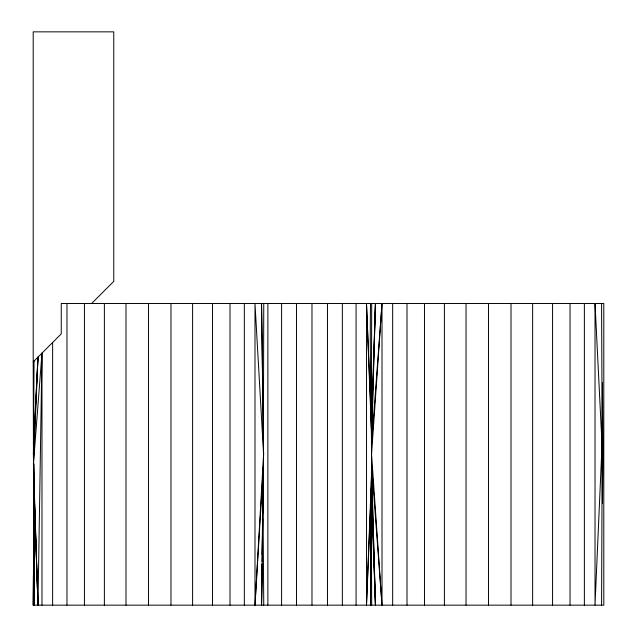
<?xml version="1.0" encoding="UTF-8"?>
<svg xmlns="http://www.w3.org/2000/svg" width="637" height="637" viewBox="0 0 637 637"><rect width="100%" height="100%" fill="white"/><g stroke="black" fill="none" stroke-linecap="round" stroke-linejoin="round"><path stroke-width="0.96" d="M84.434 605.15L84.442 303.499M170.979 605.15L170.979 303.499M192.605 605.15L192.605 303.499M212.535 605.15L212.535 303.499M230.005 605.15L230.005 303.499M244.337 605.15L244.337 303.499M296.492 605.15L296.492 303.499M311.979 605.15L311.979 303.499M327.466 605.15L327.466 303.499M370.559 502.537L370.543 605.15L370.909 503.485C372.836 437.038 369.356 370.049 370.543 303.499M407.003 605.15L407.003 303.499M424.473 605.15L424.473 303.499M444.403 605.15L444.403 303.499M466.029 605.15L466.029 303.499M488.515 605.15L488.515 303.499M511.009 605.15L511.009 303.499M532.636 605.15L532.636 303.499M570.035 605.15L570.035 303.499M584.368 605.15L584.368 303.499M263.766 303.499L263.399 435.509L263.352 433.622M371.697 303.499L371.347 427.013L375.448 303.499L371.538 444.737L382.009 303.499L382.009 605.15L371.538 463.911L375.448 605.15L371.196 489.081L371.69 605.15M601.583 605.15L602.467 382.821L602.913 454.324L602.467 503.485L601.583 303.499M34.04 489.081L33.387 454.324L34.04 361.091M263.583 454.324L254.991 303.499L254.991 605.15L263.583 454.324L261.552 303.499L263.583 454.324L261.552 605.15L262.014 564.478M33.435 463.911L41.978 353.153L37.989 605.15L33.435 463.911L37.989 357.142L33.435 444.737L33.204 361.927L61.256 333.876L61.256 303.499L603.796 303.499L603.796 605.15L33.204 605.15L34.04 495.196M33.204 605.15L33.443 575.553M33.458 573.579L34.04 502.537M262.133 554.556L262.54 518.844M262.762 499.002L263.376 474.079M261.552 605.15L262.102 563.649M262.125 561.675L262.683 519.187M262.762 513.255L263.177 481.636M33.435 444.737L33.514 439.204M263.399 473.14L263.535 463.911L254.991 605.15M370.543 392.75L371.053 374.89M371.467 435.509L375.448 303.499M371.682 428.932L366.49 303.499L366.49 605.15L371.682 471.189M366.49 605.15L371.682 479.717M33.387 454.324L37.989 357.142M262.77 490.832L262.874 489.081L263.766 605.15M382.009 303.499L371.562 454.324L382.009 605.15M91.632 303.499L113.76 281.371L113.76 31.85L33.204 31.85L33.204 361.927M366.49 303.499L371.682 437.452M370.909 382.821L371.037 386.747M371.347 481.636L375.448 605.15L371.467 473.14M33.57 473.14L37.989 605.15L33.793 481.636L34.04 605.15L34.04 463.911M552.566 303.499L552.566 605.15M392.663 303.499L392.663 605.15M356.075 303.499L356.075 605.15M342.356 303.499L342.356 605.15M281.594 303.499L281.594 605.15M267.874 303.499L267.874 605.15M148.485 303.499L148.485 605.15M125.999 303.499L125.999 605.15M104.372 303.499L104.372 605.15M66.973 303.499L66.973 605.15M52.632 342.499L52.632 605.15M41.978 353.153L41.978 605.15M595.022 303.499L595.022 605.15L602.037 444.737L595.022 303.499"/></g></svg>
